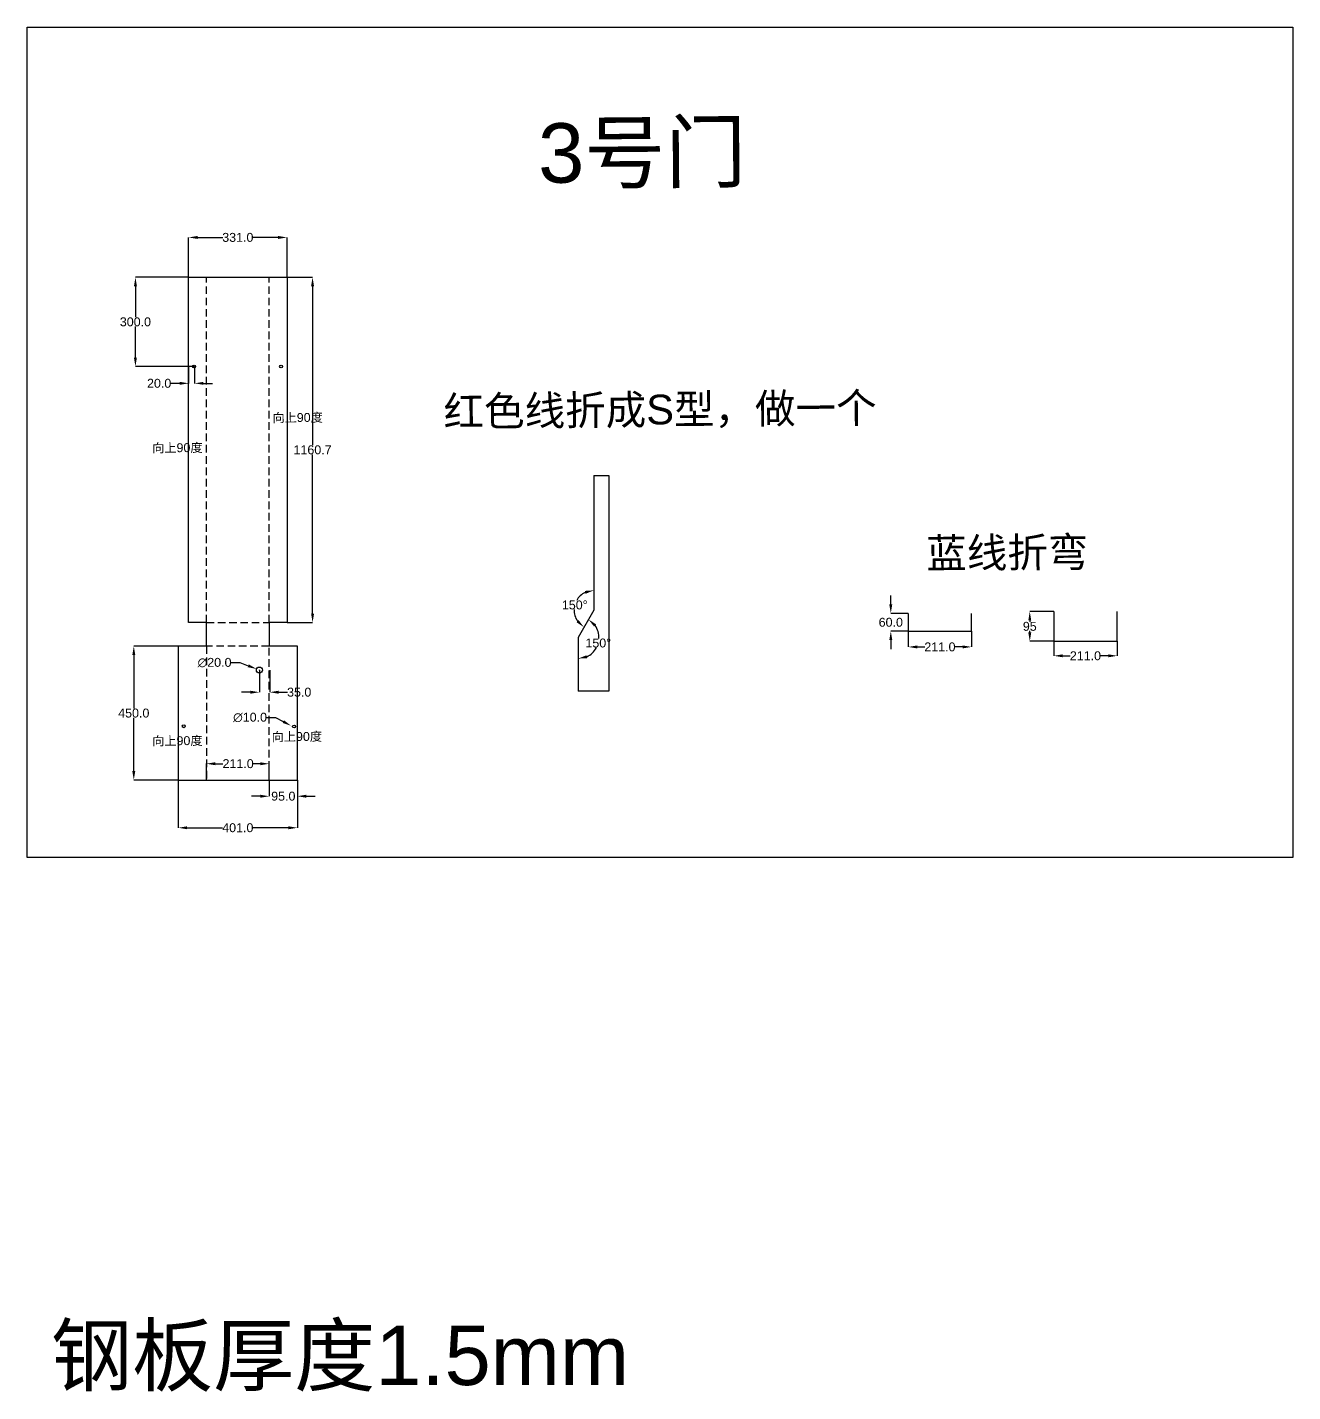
# Model space of a CAD drawing. Header units: millimetres. Extents: x -501 to 8998, y -3278 to 2532.
# Drawn here: x 4741 to 8998, y -2068 to 2521 of the extents above; entities that cross this region are included whole.
import ezdxf

# ---------------------------------------------------------------- set-up
doc = ezdxf.new("R2010")
doc.units = ezdxf.units.MM
doc.linetypes.add('DASHEDX2', pattern=[38.1, 25.4, -12.7])
doc.styles.get("Standard").update_dxf_attribs({"font": 'arial.ttf'})
doc.dimstyles.get("Standard").update_dxf_attribs({"dimtxt": 30, "dimasz": 30, "dimexe": 0.18, "dimexo": 0.0625, "dimgap": 0.09, "dimtad": 0, "dimtih": 1, "dimtoh": 1, "dimdec": 1, "dimzin": 0, "dimdsep": 46, "dimtxsty": 'Standard', "dimcen": 0.09, "dimclrd": 3, "dimclre": 3, "dimclrt": 3, "dimadec": 0, "dimazin": 0, "dimtfac": 1, "dimtdec": 1, "dimtofl": 0, "dimtmove": 0, "dimatfit": 3, "dimfxl": 1, "dimtolj": 1, "dimtzin": 0, "dimarcsym": 0})

# ---------------------------------------------------------------- blocks, each defined once
blk = doc.blocks.new('*D14')
at = {"color": 3, "lineweight": -2, "transparency": 16777216}
for p, q in [((5343.5, -10.7), (5343.5, 44.3)), ((5373.5, 44.1), (5399.1, 44.1)), ((5524.5, 44.1), (5501, 44.1)), ((5554.5, -10.6), (5554.5, 44.3))]:
    blk.add_line(p, q, dxfattribs=at)
at = {"color": 3, "transparency": 16777216}
for points in [[(5373.5, 49.1), (5373.5, 39.1), (5343.5, 44.1)], [(5524.5, 49.1), (5524.5, 39.1), (5554.5, 44.1)]]:
    blk.add_solid(points, dxfattribs=at)
at = {"layer": 'Defpoints', "color": 0, "transparency": 16777216}
for p in [(5554.5, 44.1), (5343.5, -10.8), (5554.5, -10.7)]:
    blk.add_point(p, dxfattribs=at)
at = {"color": 3, "transparency": 16777216, "insert": (5450, 44.1), "char_height": 30, "attachment_point": 5}
blk.add_mtext('\\A1;211.0', dxfattribs=at)
blk = doc.blocks.new('*D15')
at = {"color": 3, "lineweight": -2, "transparency": 16777216}
for p, q in [((5614.6, 1680), (5700.7, 1680)), ((5700.5, 1650), (5700.5, 1115.1)), ((5700.5, 549.3), (5700.5, 1084.2)), ((5614.6, 519.3), (5700.7, 519.3))]:
    blk.add_line(p, q, dxfattribs=at)
at = {"color": 3, "transparency": 16777216}
for points in [[(5695.5, 1650), (5705.5, 1650), (5700.5, 1680)], [(5695.5, 549.3), (5705.5, 549.3), (5700.5, 519.3)]]:
    blk.add_solid(points, dxfattribs=at)
at = {"layer": 'Defpoints', "color": 0, "transparency": 16777216}
for p in [(5614.5, 1680), (5614.5, 519.3), (5700.5, 519.3)]:
    blk.add_point(p, dxfattribs=at)
at = {"color": 3, "transparency": 16777216, "insert": (5700.5, 1099.7), "char_height": 30, "attachment_point": 5}
blk.add_mtext('\\A1;1160.7', dxfattribs=at)
blk = doc.blocks.new('*D16')
at = {"color": 3, "lineweight": -2, "transparency": 16777216}
for p, q in [((7645.9, 579.7), (7645.9, 609.7)), ((7704.6, 549.7), (7645.7, 549.7)), ((7704.6, 489.7), (7645.7, 489.7)), ((7645.9, 459.7), (7645.9, 429.7))]:
    blk.add_line(p, q, dxfattribs=at)
at = {"color": 3, "transparency": 16777216}
for points in [[(7640.9, 579.7), (7650.9, 579.7), (7645.9, 549.7)], [(7640.9, 459.7), (7650.9, 459.7), (7645.9, 489.7)]]:
    blk.add_solid(points, dxfattribs=at)
at = {"layer": 'Defpoints', "color": 0, "transparency": 16777216}
for p in [(7704.7, 549.7), (7645.9, 489.7), (7704.7, 489.7)]:
    blk.add_point(p, dxfattribs=at)
at = {"color": 3, "transparency": 16777216, "insert": (7645.9, 519.7), "char_height": 30, "attachment_point": 5}
blk.add_mtext('\\A1;60.0', dxfattribs=at)
blk = doc.blocks.new('*D17')
at = {"color": 3, "lineweight": -2, "transparency": 16777216}
for p, q in [((7704.7, 489.6), (7704.7, 436.8)), ((7917.7, 489.6), (7917.7, 436.8)), ((7734.7, 436.9), (7760.3, 436.9)), ((7887.7, 436.9), (7862.1, 436.9))]:
    blk.add_line(p, q, dxfattribs=at)
at = {"color": 3, "transparency": 16777216}
for points in [[(7734.7, 441.9), (7734.7, 431.9), (7704.7, 436.9)], [(7887.7, 441.9), (7887.7, 431.9), (7917.7, 436.9)]]:
    blk.add_solid(points, dxfattribs=at)
at = {"layer": 'Defpoints', "color": 0, "transparency": 16777216}
for p in [(7704.7, 489.7), (7917.7, 489.7), (7917.7, 436.9)]:
    blk.add_point(p, dxfattribs=at)
at = {"color": 3, "transparency": 16777216, "insert": (7811.2, 436.9), "char_height": 30, "attachment_point": 5}
blk.add_mtext('\\A1;211.0', dxfattribs=at)
blk = doc.blocks.new('*D18')
at = {"color": 3, "lineweight": -2, "transparency": 16777216}
for p, q in [((8194.2, 556), (8113.3, 556)), ((8113.5, 526), (8113.5, 521.4)), ((8113.5, 486), (8113.5, 490.6)), ((8194.2, 456), (8113.3, 456))]:
    blk.add_line(p, q, dxfattribs=at)
at = {"color": 3, "transparency": 16777216}
for points in [[(8108.5, 526), (8118.5, 526), (8113.5, 556)], [(8108.5, 486), (8118.5, 486), (8113.5, 456)]]:
    blk.add_solid(points, dxfattribs=at)
at = {"layer": 'Defpoints', "color": 0, "transparency": 16777216}
for p in [(8194.3, 556), (8113.5, 456), (8194.3, 456)]:
    blk.add_point(p, dxfattribs=at)
at = {"color": 3, "transparency": 16777216, "insert": (8113.5, 506), "char_height": 30, "attachment_point": 5}
blk.add_mtext('\\A1;95', dxfattribs=at)
blk = doc.blocks.new('*D19')
at = {"color": 3, "lineweight": -2, "transparency": 16777216}
for p, q in [((8194.3, 455.9), (8194.3, 406.8)), ((8407.3, 455.9), (8407.3, 406.8)), ((8224.3, 407), (8249.9, 407)), ((8377.3, 407), (8351.7, 407))]:
    blk.add_line(p, q, dxfattribs=at)
at = {"color": 3, "transparency": 16777216}
for points in [[(8224.3, 412), (8224.3, 402), (8194.3, 407)], [(8377.3, 412), (8377.3, 402), (8407.3, 407)]]:
    blk.add_solid(points, dxfattribs=at)
at = {"layer": 'Defpoints', "color": 0, "transparency": 16777216}
for p in [(8194.3, 456), (8407.3, 456), (8194.3, 407)]:
    blk.add_point(p, dxfattribs=at)
at = {"color": 3, "transparency": 16777216, "insert": (8300.8, 407), "char_height": 30, "attachment_point": 5}
blk.add_mtext('\\A1;211.0', dxfattribs=at)
blk = doc.blocks.new('*D20')
at = {"color": 3, "lineweight": -2, "transparency": 16777216}
for p, q in [((5283.5, 1680), (5104.3, 1680)), ((5104.5, 1650), (5104.5, 1545.4)), ((5104.5, 1410), (5104.5, 1514.6)), ((5302, 1380), (5104.3, 1380))]:
    blk.add_line(p, q, dxfattribs=at)
at = {"color": 3, "transparency": 16777216}
for points in [[(5099.5, 1650), (5109.5, 1650), (5104.5, 1680)], [(5099.5, 1410), (5109.5, 1410), (5104.5, 1380)]]:
    blk.add_solid(points, dxfattribs=at)
at = {"layer": 'Defpoints', "color": 0, "transparency": 16777216}
for p in [(5104.5, 1680), (5283.5, 1680), (5302, 1380)]:
    blk.add_point(p, dxfattribs=at)
at = {"color": 3, "transparency": 16777216, "insert": (5104.5, 1530), "char_height": 30, "attachment_point": 5}
blk.add_mtext('\\A1;300.0', dxfattribs=at)
blk = doc.blocks.new('*D21')
at = {"color": 3, "lineweight": -2, "transparency": 16777216}
for p, q in [((5283.5, 1379.9), (5283.5, 1323.2)), ((5303.5, 1379.9), (5303.5, 1323.2)), ((5253.5, 1323.4), (5223.5, 1323.4)), ((5333.5, 1323.4), (5363.5, 1323.4))]:
    blk.add_line(p, q, dxfattribs=at)
at = {"color": 3, "transparency": 16777216}
for points in [[(5253.5, 1328.4), (5253.5, 1318.4), (5283.5, 1323.4)], [(5333.5, 1328.4), (5333.5, 1318.4), (5303.5, 1323.4)]]:
    blk.add_solid(points, dxfattribs=at)
at = {"layer": 'Defpoints', "color": 0, "transparency": 16777216}
for p in [(5283.5, 1380), (5303.5, 1380), (5283.5, 1323.4)]:
    blk.add_point(p, dxfattribs=at)
at = {"color": 3, "transparency": 16777216, "insert": (5184.3, 1323.4), "char_height": 30, "attachment_point": 5}
blk.add_mtext('\\A1;20.0', dxfattribs=at)
blk = doc.blocks.new('*D22')
at = {"color": 3, "lineweight": -2, "transparency": 16777216}
for p, q in [((5283.5, 1680.1), (5283.5, 1814.3)), ((5313.5, 1814.1), (5398.4, 1814.1)), ((5584.5, 1814.1), (5499.7, 1814.1)), ((5614.5, 1680.1), (5614.5, 1814.3))]:
    blk.add_line(p, q, dxfattribs=at)
at = {"color": 3, "transparency": 16777216}
for points in [[(5313.5, 1819.1), (5313.5, 1809.1), (5283.5, 1814.1)], [(5584.5, 1819.1), (5584.5, 1809.1), (5614.5, 1814.1)]]:
    blk.add_solid(points, dxfattribs=at)
at = {"layer": 'Defpoints', "color": 0, "transparency": 16777216}
for p in [(5614.5, 1814.1), (5283.5, 1680), (5614.5, 1680)]:
    blk.add_point(p, dxfattribs=at)
at = {"color": 3, "transparency": 16777216, "insert": (5449, 1814.1), "char_height": 30, "attachment_point": 5}
blk.add_mtext('\\A1;331.0', dxfattribs=at)
blk = doc.blocks.new('*D23')
at = {"color": 3, "lineweight": -2, "transparency": 16777216}
for start, end in [(116.0531, 150.637), (178.4358, 213.9469)]:
    blk.add_arc((6647, 560.7), 66.5, start, end, dxfattribs=at)
at = {"color": 3, "transparency": 16777216}
for points in [[(6616.6, 625.3), (6618.9, 615.6), (6647, 627.2)], [(6595.2, 527.2), (6588.4, 519.9), (6613.7, 503)]]:
    blk.add_solid(points, dxfattribs=at)
at = {"layer": 'Defpoints', "color": 0, "transparency": 16777216}
for p in [(6647, 1012.9), (6596, 603.5), (6647, 560.7), (6647, 560.7), (6593.6, 468.2)]:
    blk.add_point(p, dxfattribs=at)
at = {"color": 3, "transparency": 16777216, "insert": (6582.7, 577.9), "char_height": 30, "attachment_point": 5}
blk.add_mtext('\\A1;150°', dxfattribs=at)
blk = doc.blocks.new('*D24')
at = {"color": 3, "lineweight": -2, "transparency": 16777216}
for start, end in [(357.6736, 35.467), (294.533, 331.5074)]:
    blk.add_arc((6593.6, 468.2), 70.6, start, end, dxfattribs=at)
at = {"color": 3, "transparency": 16777216}
for points in [[(6647.7, 505.5), (6654.4, 512.9), (6628.9, 529.3)], [(6624, 399.1), (6621.8, 408.8), (6593.6, 397.6)]]:
    blk.add_solid(points, dxfattribs=at)
at = {"layer": 'Defpoints', "color": 0, "transparency": 16777216}
for p in [(6647, 560.7), (6593.6, 468.2), (6593.6, 468.2), (6647.7, 422.8), (6593.6, 288.2)]:
    blk.add_point(p, dxfattribs=at)
at = {"color": 3, "transparency": 16777216, "insert": (6661.8, 449.9), "char_height": 30, "attachment_point": 5}
blk.add_mtext('\\A1;150°', dxfattribs=at)
blk = doc.blocks.new('*D30')
at = {"color": 3, "lineweight": -2, "transparency": 16777216}
for p, q in [((5521.5, 359.2), (5521.5, 284.5)), ((5556.5, 359.2), (5556.5, 284.5)), ((5491.5, 284.6), (5461.5, 284.6)), ((5586.5, 284.6), (5616.5, 284.6))]:
    blk.add_line(p, q, dxfattribs=at)
at = {"color": 3, "transparency": 16777216}
for points in [[(5491.5, 289.6), (5491.5, 279.6), (5521.5, 284.6)], [(5586.5, 289.6), (5586.5, 279.6), (5556.5, 284.6)]]:
    blk.add_solid(points, dxfattribs=at)
at = {"layer": 'Defpoints', "color": 0, "transparency": 16777216}
for p in [(5521.5, 359.3), (5556.5, 359.3), (5556.5, 284.6)]:
    blk.add_point(p, dxfattribs=at)
at = {"color": 3, "transparency": 16777216, "insert": (5655.5, 284.6), "char_height": 30, "attachment_point": 5}
blk.add_mtext('\\A1;35.0', dxfattribs=at)
blk = doc.blocks.new('*D31')
at = {"color": 3, "lineweight": -2, "transparency": 16777216}
for p, q in [((5426.1, 384), (5456.1, 384)), ((5456.1, 384), (5484.1, 373.4)), ((5521.5, 359.2), (5521.5, 359.4)), ((5521.5, 359.3), (5521.6, 359.3))]:
    blk.add_line(p, q, dxfattribs=at)
at = {"color": 3, "transparency": 16777216}
blk.add_solid([(5485.9, 378.1), (5482.4, 368.8), (5512.2, 362.8)], dxfattribs=at)
at = {"layer": 'Defpoints', "color": 0, "transparency": 16777216}
for p in [(5512.2, 362.8), (5530.9, 355.8)]:
    blk.add_point(p, dxfattribs=at)
at = {"color": 3, "transparency": 16777216, "insert": (5370.7, 384), "char_height": 30, "attachment_point": 5}
blk.add_mtext('\\A1;∅20.0', dxfattribs=at)
blk = doc.blocks.new('*D32')
at = {"color": 3, "lineweight": -2, "transparency": 16777216}
for p, q in [((5545.5, 199.6), (5575.5, 199.6)), ((5575.5, 199.6), (5602.1, 185.6)), ((5633, 169.2), (5633, 169.4)), ((5633, 169.3), (5633.1, 169.3))]:
    blk.add_line(p, q, dxfattribs=at)
at = {"color": 3, "transparency": 16777216}
blk.add_solid([(5604.4, 190), (5599.7, 181.2), (5628.6, 171.6)], dxfattribs=at)
at = {"layer": 'Defpoints', "color": 0, "transparency": 16777216}
for p in [(5628.6, 171.6), (5637.5, 167)]:
    blk.add_point(p, dxfattribs=at)
at = {"color": 3, "transparency": 16777216, "insert": (5490.2, 199.6), "char_height": 30, "attachment_point": 5}
blk.add_mtext('\\A1;∅10.0', dxfattribs=at)
blk = doc.blocks.new('*D36')
at = {"color": 3, "lineweight": -2, "transparency": 16777216}
for p, q in [((5248.5, 439.3), (5098.9, 439.3)), ((5099, 409.3), (5099, 229.7)), ((5099, 19.3), (5099, 198.9)), ((5248.5, -10.7), (5098.9, -10.7))]:
    blk.add_line(p, q, dxfattribs=at)
at = {"color": 3, "transparency": 16777216}
for points in [[(5094, 409.3), (5104, 409.3), (5099, 439.3)], [(5094, 19.3), (5104, 19.3), (5099, -10.7)]]:
    blk.add_solid(points, dxfattribs=at)
at = {"layer": 'Defpoints', "color": 0, "transparency": 16777216}
for p in [(5099, 439.3), (5248.5, 439.3), (5248.5, -10.7)]:
    blk.add_point(p, dxfattribs=at)
at = {"color": 3, "transparency": 16777216, "insert": (5099, 214.3), "char_height": 30, "attachment_point": 5}
blk.add_mtext('\\A1;450.0', dxfattribs=at)
blk = doc.blocks.new('*D37')
at = {"color": 3, "lineweight": -2, "transparency": 16777216}
for p, q in [((5554.5, -10.8), (5554.5, -65.4)), ((5649.5, -10.8), (5649.5, -65.4)), ((5524.5, -65.2), (5494.5, -65.2)), ((5679.5, -65.2), (5709.5, -65.2))]:
    blk.add_line(p, q, dxfattribs=at)
at = {"color": 3, "transparency": 16777216}
for points in [[(5524.5, -60.2), (5524.5, -70.2), (5554.5, -65.2)], [(5679.5, -60.2), (5679.5, -70.2), (5649.5, -65.2)]]:
    blk.add_solid(points, dxfattribs=at)
at = {"layer": 'Defpoints', "color": 0, "transparency": 16777216}
for p in [(5554.5, -10.7), (5649.5, -10.7), (5649.5, -65.2)]:
    blk.add_point(p, dxfattribs=at)
at = {"color": 3, "transparency": 16777216, "insert": (5602, -65.2), "char_height": 30, "attachment_point": 5}
blk.add_mtext('\\A1;95.0', dxfattribs=at)
blk = doc.blocks.new('*D38')
at = {"color": 3, "lineweight": -2, "transparency": 16777216}
for p, q in [((5248.5, -10.8), (5248.5, -171.4)), ((5649.5, -10.8), (5649.5, -171.4)), ((5278.5, -171.3), (5397.8, -171.3)), ((5619.5, -171.3), (5500.3, -171.3))]:
    blk.add_line(p, q, dxfattribs=at)
at = {"color": 3, "transparency": 16777216}
for points in [[(5278.5, -166.3), (5278.5, -176.3), (5248.5, -171.3)], [(5619.5, -166.3), (5619.5, -176.3), (5649.5, -171.3)]]:
    blk.add_solid(points, dxfattribs=at)
at = {"layer": 'Defpoints', "color": 0, "transparency": 16777216}
for p in [(5248.5, -10.7), (5649.5, -10.7), (5649.5, -171.3)]:
    blk.add_point(p, dxfattribs=at)
at = {"color": 3, "transparency": 16777216, "insert": (5449, -171.3), "char_height": 30, "attachment_point": 5}
blk.add_mtext('\\A1;401.0', dxfattribs=at)

msp = doc.modelspace()

# ---------------------------------------------------------------- linework, layer by layer
at = {"color": 0}
for p, q in [((4740.63, -18.43), (4740.63, 2520.85)), ((4740.63, 2520.85), (8998.18, 2520.85)), ((8998.18, 2520.85), (8998.18, -271.78)), ((5283.54, 519.3), (5283.54, 1680)), ((5283.54, 1680), (5343.54, 1680)), ((5343.54, 1680), (5554.54, 1680)), ((5554.54, 1680), (5614.54, 1680)), ((5614.54, 1680), (5614.54, 519.3)), ((5343.54, 519.3), (5283.54, 519.3)), ((5343.54, 439.3), (5343.54, 519.3)), ((5554.54, 519.3), (5554.54, 439.3)), ((5614.54, 519.3), (5554.54, 519.3)), ((5343.54, 439.3), (5248.54, 439.3)), ((5248.54, 439.3), (5248.54, -10.7)), ((5649.54, 439.3), (5554.54, 439.3)), ((5649.54, -10.7), (5649.54, 439.3)), ((4740.63, -271.78), (4740.63, -18.43)), ((5248.54, -10.7), (5343.54, -10.7)), ((5343.54, -10.7), (5554.54, -10.7)), ((5554.54, -10.7), (5649.54, -10.76)), ((8998.18, -271.78), (4752.15, -271.78))]:
    msp.add_line(p, q, dxfattribs=at)
at = {"color": 4, "linetype": 'DASHEDX2'}
for p, q in [((5343.54, 519.3), (5343.54, 1680)), ((5554.54, 519.3), (5554.54, 1680)), ((5343.54, 439.3), (5343.54, -10.7)), ((5554.54, -10.7), (5554.54, 439.3))]:
    msp.add_line(p, q, dxfattribs=at)
at = {"color": 1}
for p, q in [((6646.98, 1012.92), (6646.98, 560.68)), ((6646.98, 1012.92), (6696.98, 1012.92)), ((6696.98, 1012.92), (6696.98, 287.68)), ((6646.98, 560.68), (6593.58, 468.19)), ((6593.58, 468.19), (6593.58, 288.25)), ((6696.98, 287.68), (6593.58, 288.25))]:
    msp.add_line(p, q, dxfattribs=at)
at = {"color": 4}
for p, q in [((8194.27, 556), (8194.27, 456)), ((8407.27, 456), (8407.27, 556)), ((7704.7, 549.68), (7704.7, 489.68)), ((7917.7, 489.68), (7917.7, 549.68)), ((7704.7, 489.68), (7917.7, 489.68)), ((8194.27, 456), (8407.27, 456))]:
    msp.add_line(p, q, dxfattribs=at)
at = {"color": 1, "linetype": 'DASHEDX2'}
for p, q in [((5343.54, 519.3), (5554.54, 519.3)), ((5554.54, 439.3), (5343.54, 439.3))]:
    msp.add_line(p, q, dxfattribs=at)
at = {"color": 3}
msp.add_line((4752.15, -271.78), (4740.63, -271.78), dxfattribs=at)
at = {"color": 0}
for centre, radius in [((5302.04, 1380), 5), ((5594.54, 1380), 5), ((5521.54, 359.3), 10), ((5267.08, 170.36), 5), ((5638.04, 169.3), 5)]:
    msp.add_circle(centre, radius, dxfattribs=at)

# ---------------------------------------------------------------- texts
at = {"color": 6}
msp.add_text('3号门', height=200, rotation=0.50675, dxfattribs=at).set_placement((6459.96, 1997.52))
at = {"color": 1}
msp.add_text('红色线折成S型，做一个', height=100, rotation=0.50675, dxfattribs=at).set_placement((6141.5, 1178.88))
at = {"color": 4}
for s, height, p in [('向上90度', 30, (5565.66, 1192.65)), ('向上90度', 30, (5161.02, 1091.02)), ('蓝线折弯', 100, (7765.56, 701.77)), ('向上90度', 30, (5161.02, 105.68)), ('向上90度', 30, (5563, 119.79))]:
    msp.add_text(s, height=height, rotation=0.50675, dxfattribs=at).set_placement(p)
at = {"color": 3, "insert": (4820.38, -1845.54), "char_height": 200, "width": 3612.8929, "attachment_point": 1}
msp.add_mtext('{\\fSimSun|b0|i0|c134|p2;钢板厚度}1.5mm', dxfattribs=at)

# ---------------------------------------------------------------- dimensions: what is measured, and where the dimension line sits
at = {"color": 3}
for base, p1, p2, picture, middle in [((5614.54, 1814.12), (5283.54, 1680), (5614.54, 1680), '*D22', (5449.04, 1814.12)), ((5283.54, 1323.42), (5303.54, 1380), (5283.54, 1380), '*D21', (5184.28, 1323.42))]:
    dim = msp.add_linear_dim(base=base, p1=p1, p2=p2, dimstyle='Standard', dxfattribs=at)
    dim.commit()
    dim.dimension.update_dxf_attribs({"geometry": picture, "text_midpoint": middle})
for base, p1, p2, picture, middle in [((5104.46, 1680), (5302.04, 1380), (5283.54, 1680), '*D20', (5104.46, 1530)), ((5700.53, 519.3), (5614.54, 1680), (5614.54, 519.3), '*D15', (5700.53, 1099.65)), ((7645.88, 489.68), (7704.7, 549.68), (7704.7, 489.68), '*D16', (7645.88, 519.68))]:
    dim = msp.add_linear_dim(base=base, p1=p1, p2=p2, angle=90, dimstyle='Standard', dxfattribs=at)
    dim.commit()
    dim.dimension.update_dxf_attribs({"geometry": picture, "text_midpoint": middle})
for base, line1, line2, picture, middle in [((6596, 603.45), ((6646.98, 560.68), (6593.58, 468.19)), ((6646.98, 1012.92), (6646.98, 560.68)), '*D23', (6582.7, 577.9)), ((6647.66, 422.81), ((6593.58, 468.19), (6593.58, 288.25)), ((6646.98, 560.68), (6593.58, 468.19)), '*D24', (6661.77, 449.91))]:
    dim = msp.add_angular_dim_2l(base=base, line1=line1, line2=line2, dimstyle='Standard', dxfattribs=at)
    dim.commit()
    dim.dimension.update_dxf_attribs({"geometry": picture, "text_midpoint": middle})
dim = msp.add_linear_dim(base=(8113.45, 456), p1=(8194.27, 556), p2=(8194.27, 456), angle=90, text='95', dimstyle='Standard', dxfattribs=at)
dim.commit()
dim.dimension.update_dxf_attribs({"geometry": '*D18', "text_midpoint": (8113.45, 506)})
for base, p1, p2, picture, middle in [((7917.7, 436.95), (7704.7, 489.68), (7917.7, 489.68), '*D17', (7811.2, 436.95)), ((8194.27, 406.99), (8407.27, 456), (8194.27, 456), '*D19', (8300.77, 406.99))]:
    dim = msp.add_linear_dim(base=base, p1=p1, p2=p2, text='211.0', dimstyle='Standard', dxfattribs=at)
    dim.commit()
    dim.dimension.update_dxf_attribs({"geometry": picture, "text_midpoint": middle})
at = {"color": 1}
dim = msp.add_linear_dim(base=(5099.05, 439.3), p1=(5248.54, -10.7), p2=(5248.54, 439.3), angle=90, dimstyle='Standard', dxfattribs=at)
dim.commit()
dim.dimension.update_dxf_attribs({"geometry": '*D36', "text_midpoint": (5099.05, 214.3)})
at = {"color": 0}
for p1, p2, picture, middle in [((5530.9, 355.77), (5512.19, 362.83), '*D31', (5370.74, 384.03)), ((5637.47, 166.97), (5628.62, 171.63), '*D32', (5490.2, 199.56))]:
    dim = msp.add_diameter_dim_2p(p1=p1, p2=p2, dimstyle='Standard', dxfattribs=at)
    dim.commit()
    dim.dimension.update_dxf_attribs({"geometry": picture, "text_midpoint": middle})
dim = msp.add_linear_dim(base=(5556.54, 284.65), p1=(5521.54, 359.3), p2=(5556.54, 359.3), dimstyle='Standard', dxfattribs=at)
dim.commit()
dim.dimension.update_dxf_attribs({"geometry": '*D30', "text_midpoint": (5655.53, 284.65)})
at = {"color": 3}
dim = msp.add_linear_dim(base=(5554.54, 44.14), p1=(5343.54, -10.76), p2=(5554.54, -10.7), dimstyle='Standard', dxfattribs=at)
dim.commit()
dim.dimension.update_dxf_attribs({"geometry": '*D14', "text_midpoint": (5450.04, 44.14), "dimtype": 160})
at = {"color": 1}
for base, p1, picture, middle in [((5649.54, -171.25), (5248.54, -10.7), '*D38', (5449.04, -171.25)), ((5649.54, -65.21), (5554.54, -10.7), '*D37', (5602.04, -65.21))]:
    dim = msp.add_linear_dim(base=base, p1=p1, p2=(5649.54, -10.7), dimstyle='Standard', dxfattribs=at)
    dim.commit()
    dim.dimension.update_dxf_attribs({"geometry": picture, "text_midpoint": middle})

doc.saveas('drawing.dxf')
